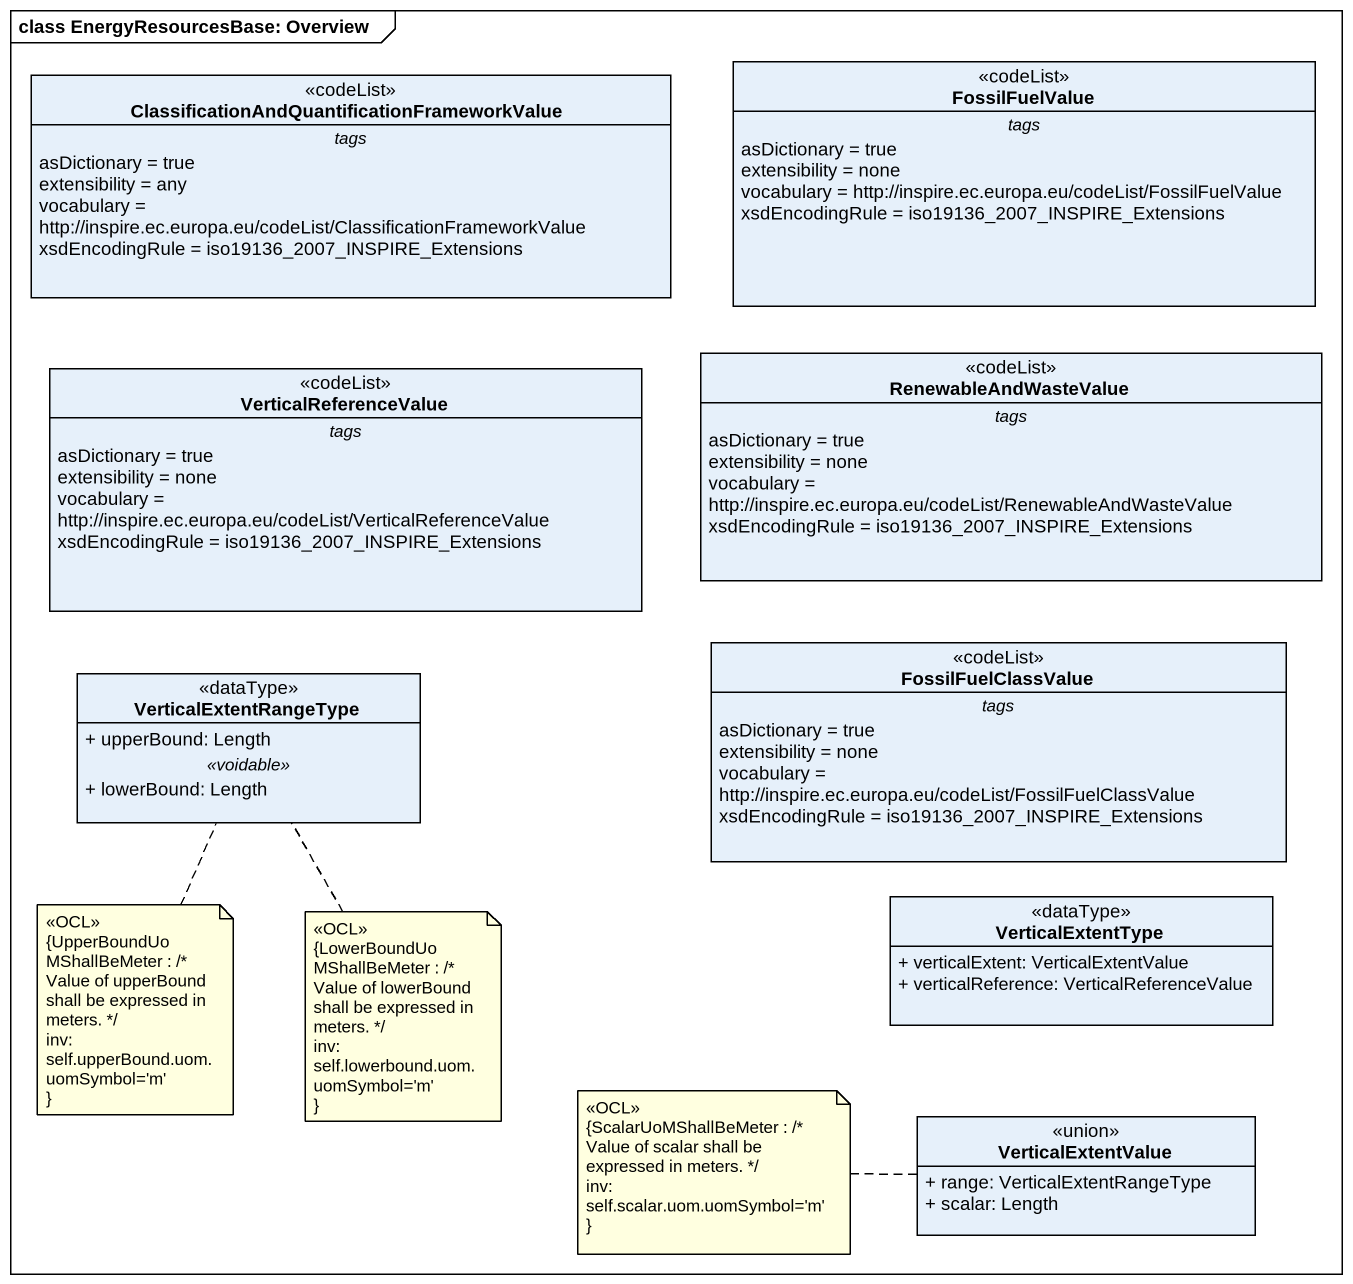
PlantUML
@startuml
mainframe class EnergyResourcesBase: Overview
hide circle
hide empty members
skinparam classAttributeIconSize 0
class FossilFuelValue <<codeList>> {
  -- tags --
  asDictionary = true
  extensibility = none
  vocabulary = http://inspire.ec.europa.eu/codeList/FossilFuelValue
  xsdEncodingRule = iso19136_2007_INSPIRE_Extensions
}
class "ClassificationAndQuantificationFrameworkValue" as ClassificationAndQuantificat <<codeList>> {
  -- tags --
  asDictionary = true
  extensibility = any
  vocabulary = http://inspire.ec.europa.eu/codeList/ClassificationFrameworkValue
  xsdEncodingRule = iso19136_2007_INSPIRE_Extensions
}
class VerticalReferenceValue <<codeList>> {
  -- tags --
  asDictionary = true
  extensibility = none
  vocabulary = http://inspire.ec.europa.eu/codeList/VerticalReferenceValue
  xsdEncodingRule = iso19136_2007_INSPIRE_Extensions
}
class RenewableAndWasteValue <<codeList>> {
  -- tags --
  asDictionary = true
  extensibility = none
  vocabulary = http://inspire.ec.europa.eu/codeList/RenewableAndWasteValue
  xsdEncodingRule = iso19136_2007_INSPIRE_Extensions
}
class VerticalExtentRangeType <<dataType>> {
  + upperBound: Length
  .. <<voidable>> ..
  + lowerBound: Length
}
class FossilFuelClassValue <<codeList>> {
  -- tags --
  asDictionary = true
  extensibility = none
  vocabulary = http://inspire.ec.europa.eu/codeList/FossilFuelClassValue
  xsdEncodingRule = iso19136_2007_INSPIRE_Extensions
}
class VerticalExtentType <<dataType>> {
  + verticalExtent: VerticalExtentValue
  + verticalReference: VerticalReferenceValue
}
class VerticalExtentValue <<union>> {
  + range: VerticalExtentRangeType
  + scalar: Length
}
note bottom of VerticalExtentRangeType
  <<OCL>>
  {UpperBoundUoMShallBeMeter : /* Value of upperBound shall be expressed in meters. */
  inv: self.upperBound.uom.uomSymbol='m'
  ~}
end note
note bottom of VerticalExtentRangeType
  <<OCL>>
  {LowerBoundUoMShallBeMeter : /* Value of lowerBound shall be expressed in meters. */
  inv: self.lowerbound.uom.uomSymbol='m'
  ~}
end note
note left of VerticalExtentValue
  <<OCL>>
  {ScalarUoMShallBeMeter : /* Value of scalar shall be expressed in meters. */
  inv: self.scalar.uom.uomSymbol='m'
  ~}
end note
@enduml
